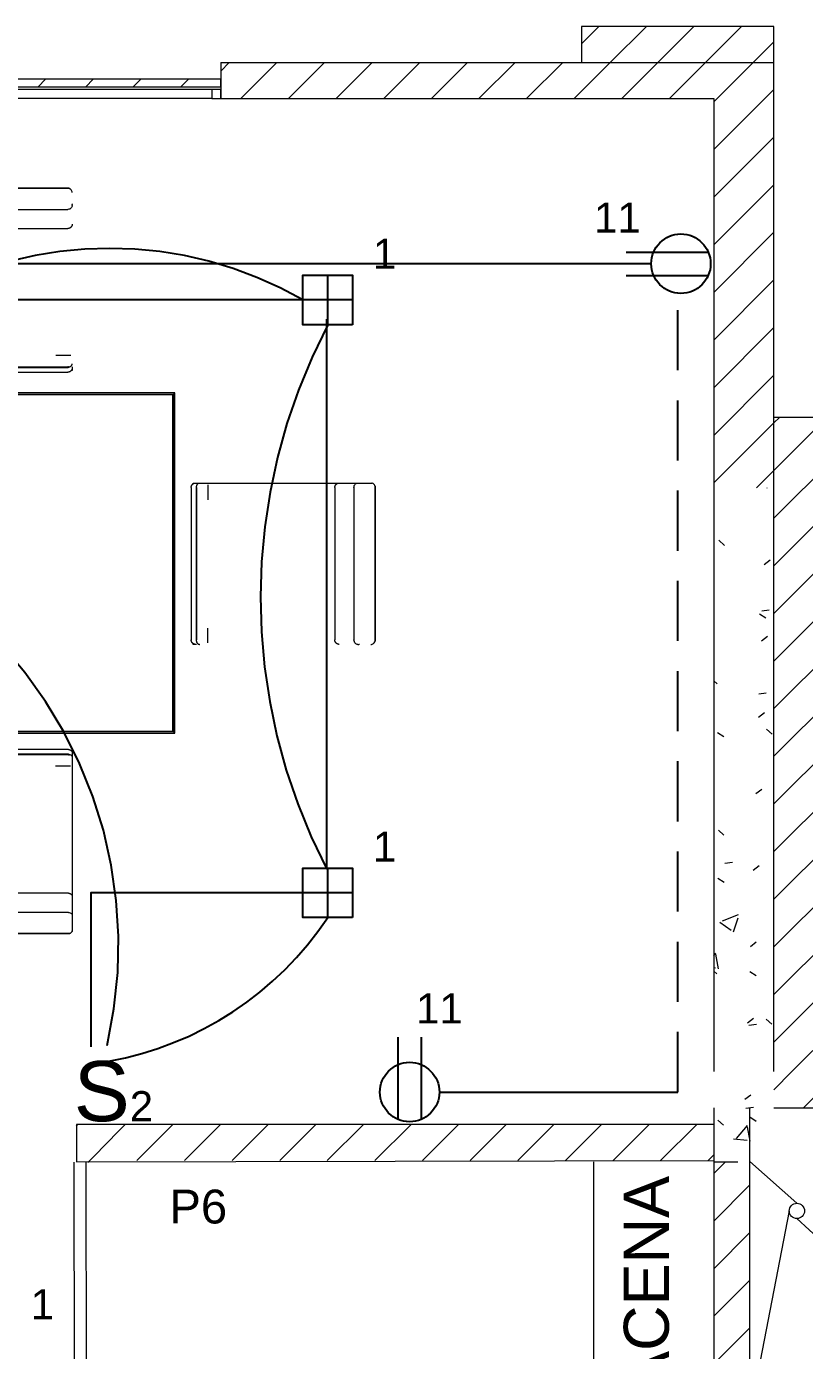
# Model space of a CAD drawing. Header units: inches. Extents: x 131 to 82119, y 71 to 16923.
# Drawn here: x 186.779 to 189.367, y 131.678 to 136.081 of the extents above; entities that cross this region are included whole.
import ezdxf
from ezdxf.enums import TextEntityAlignment as Align

# ---------------------------------------------------------------- set-up
doc = ezdxf.new("R2010")
doc.units = ezdxf.units.IN
doc.header["$MEASUREMENT"] = 0
doc.linetypes.add('HIDDEN', pattern=[9.525, 6.35, -3.175])
doc.linetypes.add('PISO', pattern=[0.3, 0.2, -0.1])
for name, color, linetype, lineweight in [('A-DETL-____-THIN', 151, 'Continuous', 18), ('A-DOOR-____-IDEN', 31, 'Continuous', 18), ('A-GLAZ-CURT-MCUT', 52, 'Continuous', 18), ('A-GLAZ-CURT-OTLN', 52, 'Continuous', 18), ('A-GLAZ-CWMG-MCUT', 51, 'Continuous', 18), ('A-GLAZ-CWMG-OTLN', 51, 'Continuous', 18), ('A-WALL-____-MCUT', 113, 'Continuous', 18), ('A-WALL-____-PATT', 111, 'Continuous', 18), ('DUCTO-PARED O TECHO', 7, 'Continuous', 25), ('DUCTO-PISO', 7, 'PISO', 25), ('G-____-____-TEXT', 231, 'Continuous', 9), ('I-FURN-____-OTLN', 30, 'Continuous', 18), ('Q-CASE-____-OTLN', 31, 'Continuous', 18), ('SIMBOLOGIA', 150, 'Continuous', 25)]:
    doc.layers.add(name, color=color, linetype=linetype, lineweight=lineweight)
for name, color, linetype in [('INTERRUPTORES', 6, 'Continuous'), ('LAMPARAS', 20, 'Continuous'), ('Retorno', 5, 'HIDDEN')]:
    doc.layers.add(name, color=color, linetype=linetype)
doc.styles.add('Arial_1', font='arial.ttf', dxfattribs={"height": 0.15})
doc.styles.add('Arial_4', font='arial.ttf', dxfattribs={"height": 0.1125})
doc.styles.get("Standard").update_dxf_attribs({"font": 'arial.ttf'})
pattern_1 = [(45, (197.74889, 144.03864), (-0.07919596, 0.07919596), [])]

# ---------------------------------------------------------------- blocks, each defined once
blk = doc.blocks.new('Rectangular Mullion - 30mm Square-V23-ARQ-P1')
at = {"layer": 'A-GLAZ-CWMG-MCUT'}
for p, q in [((-0.03, 0.015), (0, 0.015)), ((-0.03, -0.015), (-0.03, 0.015)), ((0, 0.015), (0, -0.015)), ((0, -0.015), (-0.03, -0.015))]:
    blk.add_line(p, q, dxfattribs=at)
blk = doc.blocks.new('System Panel - Glazed-1526679-ARQ-P1')
at = {"layer": 'A-GLAZ-CURT-OTLN'}
h = blk.add_hatch(dxfattribs=at)
h.set_pattern_fill('FP_45', color=8, style=0, pattern_type=2)
h.set_pattern_definition([(45, (10.969, 8.183), (-0.079196, 0.079196), [])])
h.paths.add_polyline_path([(0.2267, 0.0245), (0.6452, 0.0245), (0.6452, 0.0495), (-0.6452, 0.0495), (-0.6452, 0.0245), (-0.0215, 0.0245)], flags=0)
at = {"layer": 'A-GLAZ-CURT-MCUT'}
for p, q in [((0.6452, 0.0495), (-0.6452, 0.0495)), ((-0.6452, 0.0495), (-0.6452, 0.0245)), ((0.6452, 0.0245), (0.6452, 0.0495)), ((-0.6452, 0.0245), (0.6452, 0.0245))]:
    blk.add_line(p, q, dxfattribs=at)
blk = doc.blocks.new('Rectangular Mullion - 30mm Square-1438073-ARQ-P1')
at = {"layer": 'A-GLAZ-CWMG-OTLN'}
for p, q in [((-6.2692, 2.4994), (-7.5147, 2.4994)), ((-6.2692, 2.4694), (-7.5147, 2.4694))]:
    blk.add_line(p, q, dxfattribs=at)
blk = doc.blocks.new('Dining_Table_amp_Chairs_19367 - Dining_Table_amp_Chairs_19367-1405734-ARQ-P1')
at = {"layer": 'I-FURN-____-OTLN'}
for p, q in [((-0.5655, 1.0735), (-0.5655, -1.0735)), ((-0.5613, -1.0693), (-0.5613, 1.0693)), ((-0.5588, 1.0668), (-0.5588, -1.0668)), ((-0.5588, 1.0668), (-0.5588, -1.0668)), ((0.5588, -1.0668), (0.5588, 1.0668)), ((0.5588, -1.0668), (0.5588, 1.0668)), ((0.5613, 1.0693), (0.5613, -1.0693)), ((0.5655, -1.0735), (0.5655, 1.0735)), ((-1.2323, -0.2111), (-1.2323, -0.7197)), ((-1.2323, -0.7197), (-1.2323, -0.2111)), ((-1.1618, -0.7197), (-1.1618, -0.2111)), ((-1.0981, -0.7197), (-1.0981, -0.2111)), ((-0.6379, -0.7197), (-0.6379, -0.2111)), ((-0.6363, -0.7197), (-0.6363, -0.2111)), ((-0.6204, -0.7197), (-0.6204, -0.2111)), ((0.6344, -0.2111), (0.6344, -0.7178)), ((0.6502, -0.2111), (0.6502, -0.7178)), ((0.6519, -0.2111), (0.6519, -0.7178)), ((1.1121, -0.2111), (1.1121, -0.7178)), ((1.1758, -0.2111), (1.1758, -0.7178)), ((1.2463, -0.7178), (1.2463, -0.2111)), ((1.2463, -0.2111), (1.2463, -0.7178)), ((-0.6759, -0.7269), (-0.6759, -0.6774)), ((0.6899, -0.7278), (0.6899, -0.6782)), ((-1.1682, -0.7324), (-1.225, -0.7324)), ((-1.225, -0.7324), (-1.2237, -0.7324)), ((-1.1069, -0.7324), (-1.1682, -0.7324)), ((-0.6429, -0.7324), (-1.1071, -0.7324)), ((-0.6279, -0.7324), (-0.6429, -0.7324)), ((-0.6265, -0.7324), (-0.6279, -0.7324)), ((-0.6265, -0.7312), (-0.6265, -0.7324)), ((0.6405, -0.7324), (0.6405, -0.7293)), ((0.6518, -0.7324), (0.6405, -0.7324)), ((1.1884, -0.7324), (1.1915, -0.7324)), ((-0.5655, -1.0735), (0.5655, -1.0735)), ((0.5613, -1.0693), (-0.5613, -1.0693)), ((-0.5588, -1.0668), (0.5588, -1.0668)), ((-0.5588, -1.0668), (0.5588, -1.0668)), ((-0.2708, -1.1457), (-0.2708, -1.1345)), ((-0.2708, -1.1345), (-0.2677, -1.1345)), ((0.2513, -1.1283), (-0.2561, -1.1283)), ((0.2513, -1.1442), (-0.2561, -1.1442)), ((0.2626, -1.1345), (0.2651, -1.1345)), ((0.2651, -1.1345), (0.2651, -1.1382)), ((0.2651, -1.1382), (0.2651, -1.1527)), ((-0.2661, -1.1838), (-0.2166, -1.1838)), ((0.2513, -1.1458), (-0.2561, -1.1458)), ((0.2597, -1.1838), (0.2101, -1.1838)), ((0.2651, -1.1527), (0.2651, -1.6172)), ((0.2513, -1.606), (-0.2561, -1.606)), ((0.2651, -1.617), (0.2651, -1.6781)), ((0.2513, -1.6697), (-0.2561, -1.6697)), ((-0.2708, -1.6824), (-0.2708, -1.6854)), ((0.2651, -1.6781), (0.2651, -1.7305)), ((-0.2561, -1.7402), (0.2513, -1.7402)), ((0.2513, -1.7402), (-0.2561, -1.7402)), ((0.2651, -1.7305), (0.2651, -1.7293))]:
    blk.add_line(p, q, dxfattribs=at)
at = {"layer": 'I-FURN-____-OTLN', "flags": 128}
for points in [[(-1.2314, -0.7248), (-1.2316, -0.7243), (-1.2318, -0.7237), (-1.2319, -0.7232), (-1.2321, -0.7226), (-1.2322, -0.722), (-1.2322, -0.7214), (-1.2323, -0.7208), (-1.2323, -0.7203), (-1.2323, -0.7197)], [(-1.0981, -0.7197), (-1.0981, -0.7203), (-1.0982, -0.7209), (-1.0982, -0.7214), (-1.0983, -0.722), (-1.0984, -0.7226), (-1.0986, -0.7232), (-1.0987, -0.7237), (-1.0989, -0.7243), (-1.0991, -0.7249), (-1.0993, -0.7254), (-1.0995, -0.7259), (-1.0998, -0.7265), (-1.1001, -0.727), (-1.1004, -0.7275), (-1.1007, -0.728), (-1.101, -0.7284), (-1.1014, -0.7289), (-1.1018, -0.7293), (-1.1022, -0.7298), (-1.1026, -0.7302), (-1.103, -0.7306), (-1.1034, -0.731), (-1.1039, -0.7313), (-1.1044, -0.7317), (-1.1049, -0.732), (-1.1054, -0.7323), (-1.1055, -0.7324)], [(-0.6204, -0.7197), (-0.6204, -0.7203), (-0.6205, -0.7209), (-0.6205, -0.7214), (-0.6206, -0.722), (-0.6207, -0.7226), (-0.6209, -0.7232), (-0.621, -0.7237), (-0.6212, -0.7243), (-0.6214, -0.7249), (-0.6216, -0.7254), (-0.6218, -0.7259), (-0.6221, -0.7265), (-0.6224, -0.727), (-0.6227, -0.7275), (-0.623, -0.728), (-0.6233, -0.7284), (-0.6237, -0.7289), (-0.6241, -0.7293), (-0.6245, -0.7298), (-0.6249, -0.7302), (-0.6253, -0.7306), (-0.6257, -0.731), (-0.6262, -0.7313), (-0.6267, -0.7317), (-0.6272, -0.732), (-0.6277, -0.7323), (-0.6278, -0.7324)], [(0.649, -0.7324), (0.6484, -0.7324), (0.6479, -0.7323), (0.6473, -0.7323), (0.6467, -0.7322), (0.6461, -0.7321), (0.6456, -0.732), (0.645, -0.7318), (0.6444, -0.7317), (0.6439, -0.7315), (0.6433, -0.7312), (0.6428, -0.731), (0.6423, -0.7307), (0.6418, -0.7305), (0.6413, -0.7302), (0.6408, -0.7298), (0.6403, -0.7295), (0.6398, -0.7291), (0.6394, -0.7288), (0.6389, -0.7284), (0.6385, -0.728), (0.6381, -0.7275), (0.6377, -0.7271), (0.6374, -0.7266), (0.637, -0.7262), (0.6367, -0.7257), (0.6364, -0.7252), (0.6361, -0.7247), (0.6359, -0.7241), (0.6356, -0.7236), (0.6354, -0.7231), (0.6352, -0.7225), (0.635, -0.722), (0.6349, -0.7214), (0.6347, -0.7208), (0.6346, -0.7202), (0.6345, -0.7197), (0.6345, -0.7191), (0.6344, -0.7185), (0.6344, -0.7179), (0.6344, -0.7178)], [(1.1267, -0.7324), (1.1261, -0.7324), (1.1256, -0.7323), (1.125, -0.7323), (1.1244, -0.7322), (1.1238, -0.7321), (1.1233, -0.732), (1.1227, -0.7318), (1.1221, -0.7317), (1.1216, -0.7315), (1.121, -0.7312), (1.1205, -0.731), (1.12, -0.7307), (1.1195, -0.7305), (1.119, -0.7302), (1.1185, -0.7298), (1.118, -0.7295), (1.1175, -0.7291), (1.1171, -0.7288), (1.1167, -0.7284), (1.1162, -0.728), (1.1158, -0.7275), (1.1155, -0.7271), (1.1151, -0.7266), (1.1147, -0.7262), (1.1144, -0.7257), (1.1141, -0.7252), (1.1138, -0.7247), (1.1136, -0.7241), (1.1133, -0.7236), (1.1131, -0.7231), (1.1129, -0.7225), (1.1127, -0.722), (1.1126, -0.7214), (1.1124, -0.7208), (1.1123, -0.7202), (1.1122, -0.7197), (1.1122, -0.7191), (1.1121, -0.7185), (1.1121, -0.7179), (1.1121, -0.7178)], [(1.2463, -0.7178), (1.2463, -0.7183), (1.2463, -0.7189), (1.2462, -0.7195), (1.2461, -0.7201), (1.246, -0.7207), (1.2459, -0.7212), (1.2457, -0.7218), (1.2456, -0.7224), (1.2454, -0.7229)], [(-0.2708, -1.143), (-0.2708, -1.1424), (-0.2707, -1.1418), (-0.2707, -1.1412), (-0.2706, -1.1406), (-0.2705, -1.1401), (-0.2704, -1.1395), (-0.2702, -1.1389), (-0.27, -1.1384), (-0.2698, -1.1378), (-0.2696, -1.1373), (-0.2694, -1.1367), (-0.2691, -1.1362), (-0.2688, -1.1357), (-0.2685, -1.1352), (-0.2682, -1.1347), (-0.2679, -1.1342), (-0.2675, -1.1338), (-0.2671, -1.1333), (-0.2667, -1.1329), (-0.2663, -1.1325), (-0.2659, -1.1321), (-0.2655, -1.1317), (-0.265, -1.1313), (-0.2645, -1.131), (-0.264, -1.1307), (-0.2635, -1.1304), (-0.263, -1.1301), (-0.2625, -1.1298), (-0.262, -1.1296), (-0.2614, -1.1293), (-0.2609, -1.1291), (-0.2603, -1.129), (-0.2598, -1.1288), (-0.2592, -1.1287), (-0.2586, -1.1285), (-0.258, -1.1285), (-0.2575, -1.1284), (-0.2569, -1.1284), (-0.2563, -1.1283), (-0.2561, -1.1283)], [(0.2513, -1.1283), (0.2519, -1.1283), (0.2525, -1.1284), (0.2531, -1.1284), (0.2537, -1.1285), (0.2542, -1.1286), (0.2548, -1.1288), (0.2554, -1.1289), (0.2559, -1.1291), (0.2565, -1.1293), (0.257, -1.1295), (0.2576, -1.1297), (0.2581, -1.13), (0.2586, -1.1303), (0.2591, -1.1306), (0.2596, -1.1309), (0.2601, -1.1312), (0.2605, -1.1316), (0.261, -1.132), (0.2614, -1.1324), (0.2618, -1.1328), (0.2622, -1.1332), (0.2626, -1.1336), (0.263, -1.1341), (0.2633, -1.1346), (0.2636, -1.1351), (0.264, -1.1356), (0.2642, -1.1361), (0.2645, -1.1366), (0.2648, -1.1371), (0.265, -1.1377), (0.2651, -1.138)], [(-0.2708, -1.6207), (-0.2708, -1.6201), (-0.2707, -1.6195), (-0.2707, -1.6189), (-0.2706, -1.6183), (-0.2705, -1.6178), (-0.2704, -1.6172), (-0.2702, -1.6166), (-0.27, -1.6161), (-0.2698, -1.6155), (-0.2696, -1.615), (-0.2694, -1.6144), (-0.2691, -1.6139), (-0.2688, -1.6134), (-0.2685, -1.6129), (-0.2682, -1.6124), (-0.2679, -1.6119), (-0.2675, -1.6115), (-0.2671, -1.611), (-0.2667, -1.6106), (-0.2663, -1.6102), (-0.2659, -1.6098), (-0.2655, -1.6094), (-0.265, -1.609), (-0.2645, -1.6087), (-0.264, -1.6084), (-0.2635, -1.6081), (-0.263, -1.6078), (-0.2625, -1.6075), (-0.262, -1.6073), (-0.2614, -1.607), (-0.2609, -1.6068), (-0.2603, -1.6067), (-0.2598, -1.6065), (-0.2592, -1.6064), (-0.2586, -1.6063), (-0.258, -1.6062), (-0.2575, -1.6061), (-0.2569, -1.6061), (-0.2563, -1.606), (-0.2561, -1.606)], [(0.2513, -1.606), (0.2519, -1.6061), (0.2525, -1.6061), (0.2531, -1.6061), (0.2537, -1.6062), (0.2542, -1.6063), (0.2548, -1.6065), (0.2554, -1.6066), (0.2559, -1.6068), (0.2565, -1.607), (0.257, -1.6072), (0.2576, -1.6074), (0.2581, -1.6077), (0.2586, -1.608), (0.2591, -1.6083), (0.2596, -1.6086), (0.2601, -1.6089), (0.2605, -1.6093), (0.261, -1.6097), (0.2614, -1.6101), (0.2618, -1.6105), (0.2622, -1.6109), (0.2626, -1.6113), (0.263, -1.6118), (0.2633, -1.6123), (0.2636, -1.6128), (0.264, -1.6133), (0.2642, -1.6138), (0.2645, -1.6143), (0.2648, -1.6148), (0.265, -1.6154), (0.2651, -1.6157)], [(-0.2561, -1.7402), (-0.2567, -1.7402), (-0.2573, -1.7402), (-0.2579, -1.7401), (-0.2585, -1.7401), (-0.259, -1.74), (-0.2596, -1.7398), (-0.2602, -1.7397), (-0.2607, -1.7395), (-0.2613, -1.7393)], [(0.2565, -1.7393), (0.2559, -1.7395), (0.2554, -1.7397), (0.2548, -1.7398), (0.2542, -1.74), (0.2536, -1.7401), (0.2531, -1.7401), (0.2525, -1.7402), (0.2519, -1.7402), (0.2513, -1.7402)]]:
    blk.add_lwpolyline(points, dxfattribs=at)
at = {"layer": 'I-FURN-____-OTLN'}
for points, knots in [([(-1.2323, -0.7197), (-1.2323, -0.7212), (-1.2319, -0.7243), (-1.2295, -0.7289), (-1.2268, -0.7314), (-1.225, -0.7324)], [-1, -1, -1, -1, -0.7, -0.4, 0, 0, 0, 0]), ([(-1.1618, -0.7197), (-1.1618, -0.7207), (-1.1621, -0.7238), (-1.1636, -0.7276), (-1.166, -0.7307), (-1.1674, -0.7319), (-1.1682, -0.7324)], [-1, -1, -1, -1, -0.8, -0.4, -0.2, 0, 0, 0, 0]), ([(1.1884, -0.7324), (1.187, -0.7324), (1.1843, -0.7319), (1.18, -0.7292), (1.1767, -0.7244), (1.1758, -0.72), (1.1758, -0.7178)], [-1, -1, -1, -1, -0.785714, -0.571429, -0.285714, 0, 0, 0, 0]), ([(1.2316, -0.7324), (1.2333, -0.7324), (1.2366, -0.7319), (1.2414, -0.7292), (1.2453, -0.7244), (1.2463, -0.72), (1.2463, -0.7178)], [-1, -1, -1, -1, -0.785714, -0.571429, -0.285714, 0, 0, 0, 0]), ([(-0.2708, -1.6824), (-0.2708, -1.681), (-0.2702, -1.6782), (-0.2676, -1.674), (-0.2628, -1.6706), (-0.2583, -1.6697), (-0.2561, -1.6697)], [-1, -1, -1, -1, -0.785714, -0.571429, -0.285714, 0, 0, 0, 0]), ([(0.2513, -1.6697), (0.2533, -1.6697), (0.2574, -1.6705), (0.2615, -1.673), (0.2639, -1.6758), (0.2648, -1.6773), (0.2651, -1.6781)], [-1, -1, -1, -1, -0.666667, -0.333333, -0.166667, 0, 0, 0, 0]), ([(-0.2708, -1.7256), (-0.2708, -1.7272), (-0.2702, -1.7305), (-0.2676, -1.7354), (-0.2627, -1.7392), (-0.2583, -1.7402), (-0.2561, -1.7402)], [-1, -1, -1, -1, -0.785714, -0.571429, -0.285714, 0, 0, 0, 0])]:
    blk.add_open_spline(points, degree=3, knots=knots, dxfattribs=at)
for points in [[(-0.6429, -0.7324), (-0.6423, -0.7319), (-0.6411, -0.7308), (-0.6395, -0.7287), (-0.6383, -0.7262), (-0.6377, -0.7243), (-0.6375, -0.7233)], [(-0.6379, -0.7197), (-0.6379, -0.7203), (-0.6379, -0.7209), (-0.6378, -0.7215)], [(-0.6378, -0.7215), (-0.6377, -0.7221), (-0.6376, -0.7227), (-0.6375, -0.7233)], [(-0.6375, -0.7233), (-0.6372, -0.7228), (-0.6367, -0.7218), (-0.6364, -0.7204), (-0.6363, -0.7197)], [(0.635, -0.72), (0.6354, -0.7202), (0.6358, -0.7203), (0.6361, -0.7204)], [(0.6502, -0.7178), (0.6503, -0.7185), (0.6506, -0.7198), (0.6511, -0.7209), (0.6515, -0.7213)], [(0.6515, -0.7213), (0.6516, -0.7208), (0.6517, -0.7202), (0.6518, -0.7196)], [(0.6515, -0.7213), (0.6517, -0.7225), (0.6523, -0.7246), (0.6538, -0.7274), (0.6557, -0.7296), (0.6579, -0.7312), (0.6602, -0.7322), (0.6618, -0.7324), (0.6626, -0.7324)], [(0.6518, -0.7196), (0.6518, -0.719), (0.6519, -0.7184), (0.6519, -0.7178)], [(1.1939, -0.7322), (1.1931, -0.7323), (1.1923, -0.7324), (1.1915, -0.7324)], [(-0.5613, -1.0693), (-0.5622, -1.0702), (-0.5637, -1.0717), (-0.5652, -1.0732), (-0.5655, -1.0735), (-0.5655, -1.0735)], [(0.5613, -1.0693), (0.5622, -1.0702), (0.5637, -1.0717), (0.5652, -1.0732), (0.5655, -1.0735), (0.5655, -1.0735)], [(-0.2561, -1.1442), (-0.2569, -1.1443), (-0.2582, -1.1446), (-0.2593, -1.1451), (-0.2597, -1.1454)], [(-0.2584, -1.129), (-0.2585, -1.1293), (-0.2587, -1.1297), (-0.2588, -1.1301)], [(0.2549, -1.1454), (0.2545, -1.1451), (0.2534, -1.1446), (0.2521, -1.1443), (0.2513, -1.1442)], [(-0.2597, -1.1454), (-0.2608, -1.1456), (-0.263, -1.1463), (-0.2658, -1.1478), (-0.268, -1.1496), (-0.2696, -1.1518), (-0.2706, -1.1542), (-0.2708, -1.1558), (-0.2708, -1.1566)], [(-0.2597, -1.1454), (-0.2591, -1.1455), (-0.2586, -1.1456), (-0.258, -1.1457)], [(-0.258, -1.1457), (-0.2574, -1.1458), (-0.2568, -1.1458), (-0.2561, -1.1458)], [(0.2513, -1.1458), (0.252, -1.1458), (0.2526, -1.1458), (0.2532, -1.1457)], [(0.2532, -1.1457), (0.2538, -1.1456), (0.2543, -1.1455), (0.2549, -1.1454)], [(0.2651, -1.1527), (0.2648, -1.152), (0.264, -1.1507), (0.2624, -1.1489), (0.2603, -1.1474), (0.2578, -1.1462), (0.2559, -1.1456), (0.2549, -1.1454)], [(-0.2706, -1.6878), (-0.2707, -1.687), (-0.2708, -1.6862), (-0.2708, -1.6854)], [(0.2513, -1.7402), (0.2533, -1.7402), (0.2573, -1.7394), (0.2623, -1.7359), (0.2644, -1.7324), (0.2651, -1.7305)]]:
    blk.add_open_spline(points, degree=3, dxfattribs=at)
blk = doc.blocks.new('TOMA')
at = {"layer": 'SIMBOLOGIA'}
for p, q in [((-0.0301, 0.2165), (-0.0301, 0.0062)), ((0.0294, 0.2165), (0.0294, 0.1463)), ((0.0294, 0.1463), (0.0294, 0.0059))]:
    blk.add_line(p, q, dxfattribs=at)
blk.add_circle((0, 0.0761), 0.0761, dxfattribs=at)

msp = doc.modelspace()

# ---------------------------------------------------------------- hatches: boundary and pattern name
at = {"layer": 'A-WALL-____-PATT'}
h = msp.add_hatch(dxfattribs=at)
h.set_pattern_fill('FP_37', color=8, style=0, pattern_type=2)
h.set_pattern_definition(pattern_1)
h.paths.add_polyline_path([(189.2652, 135.961), (189.2652, 136.081), (188.6252, 136.081), (188.6252, 135.961), (188.7441, 135.961)], flags=0)
h = msp.add_hatch(dxfattribs=at)
h.set_pattern_fill('FP_37', color=8, style=0, pattern_type=2)
h.set_pattern_definition(pattern_1)
h.paths.add_polyline_path([(189.0652, 135.841), (189.0652, 135.961), (187.4252, 135.961), (187.4252, 135.841), (188.7441, 135.841)], flags=0)
h = msp.add_hatch(dxfattribs=at)
h.set_pattern_fill('FP_37', color=8, style=0, pattern_type=2)
h.set_pattern_definition(pattern_1)
h.paths.add_polyline_path([(189.2652, 134.547), (189.2652, 135.961), (189.0652, 135.961), (189.0652, 134.547)], flags=0)
h = msp.add_hatch(dxfattribs=at)
h.set_pattern_fill('FP_37', color=8, style=0, pattern_type=2)
h.set_pattern_definition(pattern_1)
h.paths.add_polyline_path([(189.5652, 132.6055), (189.5652, 134.7811), (189.2652, 134.7811), (189.2652, 132.6055), (189.4887, 132.6055)], flags=0)
h = msp.add_hatch(dxfattribs=at)
h.set_pattern_fill('FP_31', style=0, pattern_type=2)
h.set_pattern_definition([(50, (197.7489, 144.03864), (0.546432, -0.047308), [0.057, -0.629]), (355, (197.7489, 144.03864), (-0.105429, 0.57337), [0.046, -0.503]), (100.451, (197.7939, 144.03464), (0.440955, 0.525708), [0.049, -0.534]), (46.184, (197.7489, 144.19164), (0.813123, -0.12606), [0.086, -0.943]), (96.636, (197.8169, 144.18064), (0.711995, 0.74225), [0.073, -0.801]), (351.184, (197.7489, 144.19164), (0.71223, 0.742616), [0.069, -0.754]), (21, (197.8249, 144.15364), (0.454985, -0.306292), [0.057, -0.629]), (326, (197.8249, 144.15364), (0.185766, 0.552594), [0.046, -0.503]), (71.451, (197.8629, 144.12764), (0.640536, 0.246016), [0.049, -0.534]), (37.5, (197.7489, 144.03864), (0.009206, 0.2541166), [0.025, -0.472, 0.025, -0.485, -0.505]), (37.5, (197.7489, 144.03864), (0.009206, 0.2541166), [-1.007, 0.025, -0.48]), (7.5, (197.7489, 144.03864), (0.200461, 0.300738), [0.025, -0.266, 0.025, -0.46, -0.192]), (7.5, (197.7489, 144.03864), (0.200461, 0.300738), [-0.776, 0.025, -0.167]), (327.5, (197.5789, 144.03864), (0.406483, -0.0170776), [0.025, -0.165, 0.025, -0.569, -0.789]), (327.5, (197.5789, 144.03864), (0.406483, -0.0170776), [-0.785, 0.025, -0.764]), (317.5, (197.5029, 144.03864), (0.443999, 0.076008), [0.025, -0.223, 0.025, -0.37, -0.56]), (317.5, (197.5029, 144.03864), (0.443999, 0.076008), [-0.642, 0.025, -0.535])])
h.paths.add_polyline_path([(189.2652, 132.3055), (189.2652, 134.547), (189.0652, 134.547), (189.0652, 132.3055), (189.2405, 132.3055)], flags=0)
h = msp.add_hatch(dxfattribs=at)
h.set_pattern_fill('FP_37', color=8, style=0, pattern_type=2)
h.set_pattern_definition(pattern_1)
h.paths.add_polyline_path([(190.7152, 132.4855), (190.7152, 132.6055), (189.2652, 132.6055), (189.2652, 132.4855), (190.2334, 132.4855)], flags=0)
h = msp.add_hatch(dxfattribs=at)
h.set_pattern_fill('FP_37', color=8, style=0, pattern_type=2)
h.set_pattern_definition([(45, (197.74889, 143.86191), (-0.07919596, 0.07919596), [])])
h.paths.add_polyline_path([(187.0652, 132.3038), (187.0652, 132.4287), (186.9452, 132.4287), (186.9452, 132.3038)], flags=0)
h = msp.add_hatch(dxfattribs=at)
h.set_pattern_fill('FP_37', color=8, style=0, pattern_type=2)
h.set_pattern_definition([(45, (197.74889, 143.86314), (-0.07919596, 0.07919596), [])])
h.paths.add_polyline_path([(189.0652, 132.31), (189.0652, 132.43), (187.0652, 132.43), (187.0652, 132.31), (188.7441, 132.31)], flags=0)
h = msp.add_hatch(dxfattribs=at)
h.set_pattern_fill('FP_37', color=8, style=0, pattern_type=2)
h.set_pattern_definition([(45, (197.66889, 144.03864), (-0.07919596, 0.07919596), [])])
h.paths.add_polyline_path([(189.1852, 130.6965), (189.1852, 132.3055), (189.0652, 132.3055), (189.0652, 130.6965)], flags=0)

# ---------------------------------------------------------------- linework, layer by layer
at = {"layer": 'A-DETL-____-THIN'}
for p, q in [((189.3416, 132.1677), (189.1852, 132.307)), ((189.3162, 132.1423), (189.1852, 131.4688)), ((189.3416, 132.1169), (190.1241, 131.3965))]:
    msp.add_line(p, q, dxfattribs=at)
msp.add_circle((189.3416, 132.1423), 0.0254, dxfattribs=at)
at = {"layer": 'A-WALL-____-MCUT'}
for p, q in [((189.2652, 136.081), (188.6252, 136.081)), ((188.6252, 136.081), (188.6252, 135.961)), ((189.2652, 132.6055), (189.2652, 136.081)), ((187.4252, 135.961), (187.4252, 135.841)), ((187.4252, 135.961), (189.2652, 135.961)), ((187.4252, 135.841), (189.0652, 135.841)), ((189.0652, 135.841), (189.0652, 132.6055)), ((189.5652, 134.7811), (189.2652, 134.7811)), ((189.0652, 132.4855), (189.0652, 132.3055)), ((189.1852, 130.6965), (189.1852, 132.4855)), ((189.2652, 132.4855), (190.0752, 132.4855)), ((186.9452, 132.43), (186.9452, 132.3051)), ((189.0652, 132.43), (186.9452, 132.43)), ((186.9452, 132.3051), (189.0652, 132.31)), ((188.6652, 132.3055), (188.6652, 131.5551)), ((189.0652, 132.3055), (189.0652, 131.1806)), ((189.0652, 132.3055), (189.1452, 132.3055))]:
    msp.add_line(p, q, dxfattribs=at)
at = {"layer": 'DUCTO-PARED O TECHO'}
for points in [[(188.8571, 135.2922), (183.7878, 135.2922)], [(187.6985, 135.1717), (186.4037, 135.1717)], [(187.7778, 133.2791), (187.7778, 135.1072)], [(187.6985, 133.2004), (186.9928, 133.2004), (186.9928, 132.6877)], [(188.1523, 132.5377), (188.945, 132.5377)]]:
    msp.add_lwpolyline(points, dxfattribs=at)
at = {"layer": 'DUCTO-PISO'}
msp.add_line((188.945, 132.5377), (188.945, 135.1632), dxfattribs=at)
at = {"layer": 'LAMPARAS'}
for p, q in [((187.6985, 135.254), (187.8632, 135.254)), ((187.7809, 135.0893), (187.7809, 135.254)), ((187.8632, 135.254), (187.8632, 135.0893)), ((187.8632, 135.1717), (187.6985, 135.1717)), ((187.8632, 135.0893), (187.6985, 135.0893)), ((187.6985, 133.2827), (187.8632, 133.2827)), ((187.7809, 133.118), (187.7809, 133.2827)), ((187.8632, 133.2827), (187.8632, 133.118)), ((187.8632, 133.2004), (187.6985, 133.2004)), ((187.8632, 133.118), (187.6985, 133.118))]:
    msp.add_line(p, q, dxfattribs=at)
for points in [[(187.8632, 135.0893), (187.6985, 135.0893), (187.6985, 135.254), (187.8632, 135.254)], [(187.8632, 133.118), (187.6985, 133.118), (187.6985, 133.2827), (187.8632, 133.2827)]]:
    msp.add_lwpolyline(points, close=True, dxfattribs=at)
at = {"layer": 'Q-CASE-____-OTLN'}
for p, q in [((186.936, 132.305), (186.9455, 128.1875)), ((186.976, 132.3051), (186.9855, 128.1876))]:
    msp.add_line(p, q, dxfattribs=at)
at = {"layer": 'Retorno'}
for centre, radius, start, end in [((187.0566, 134.0561), 1.2871, 60.0809, 119.9575), ((189.5144, 134.1812), 1.9569, 152.3516, 207.4502), ((185.607, 133.0253), 1.4782, 347.0034, 61.3024), ((186.8595, 133.7297), 1.106, 280.057, 326.4201)]:
    msp.add_arc(centre, radius, start, end, dxfattribs=at)

# ---------------------------------------------------------------- block references
at = {"layer": 'A-GLAZ-CURT-OTLN'}
msp.add_blockref('System Panel - Glazed-1526679-ARQ-P1', (186.7799, 135.856), dxfattribs=at)
at = {"layer": 'A-GLAZ-CWMG-OTLN'}
msp.add_blockref('Rectangular Mullion - 30mm Square-1438073-ARQ-P1', (193.6644, 133.3716), dxfattribs=at)
at = {"layer": 'A-GLAZ-CWMG-OTLN', "extrusion": (0, 0, -1), "rotation": 180}
msp.add_blockref('Rectangular Mullion - 30mm Square-V23-ARQ-P1', (-187.4252, 135.856), dxfattribs=at)
at = {"layer": 'I-FURN-____-OTLN', "rotation": 89.9999999999999}
msp.add_blockref('Dining_Table_amp_Chairs_19367 - Dining_Table_amp_Chairs_19367-1405734-ARQ-P1', (186.1987, 134.297), dxfattribs=at)
at = {"layer": 'SIMBOLOGIA', "xscale": 1.29829461337991, "yscale": 1.29829461337991, "zscale": 1.29829461337991, "rotation": 90}
msp.add_blockref('TOMA', (189.0547, 135.2922), dxfattribs=at)
at = {"layer": 'SIMBOLOGIA', "xscale": 1.29829461337991, "yscale": 1.29829461337991, "zscale": 1.29829461337991}
msp.add_blockref('TOMA', (188.0535, 132.4389), dxfattribs=at)

# ---------------------------------------------------------------- texts
for s, p in [('11', (188.7445, 135.3954)), ('1', (187.9701, 135.2753)), ('1', (187.9701, 133.304)), ('11', (188.1525, 132.7658)), ('1', (186.832, 131.7818))]:
    msp.add_text(s, height=0.1).set_placement(p, align=Align.CENTER)
at = {"layer": 'A-DOOR-____-IDEN', "lineweight": 9, "insert": (187.2544, 132.2131), "char_height": 0.1125, "width": 0.234494, "attachment_point": 1, "style": 'Arial_4'}
msp.add_mtext('P6', dxfattribs=at)
at = {"layer": 'G-____-____-TEXT', "color": 7, "insert": (188.7657, 131.2806), "char_height": 0.15, "width": 1.214557, "attachment_point": 1, "rotation": 90, "style": 'Arial_1'}
msp.add_mtext('ALACENA', dxfattribs=at)
at = {"layer": 'INTERRUPTORES', "insert": (186.9362, 132.6407), "char_height": 0.2, "attachment_point": 1}
msp.add_mtext_dynamic_manual_height_columns('\\pt0.0082306;S{\\H0.5x;2}', width=0.353086, gutter_width=12.5, heights=[0], dxfattribs=at)

doc.saveas('drawing.dxf')
